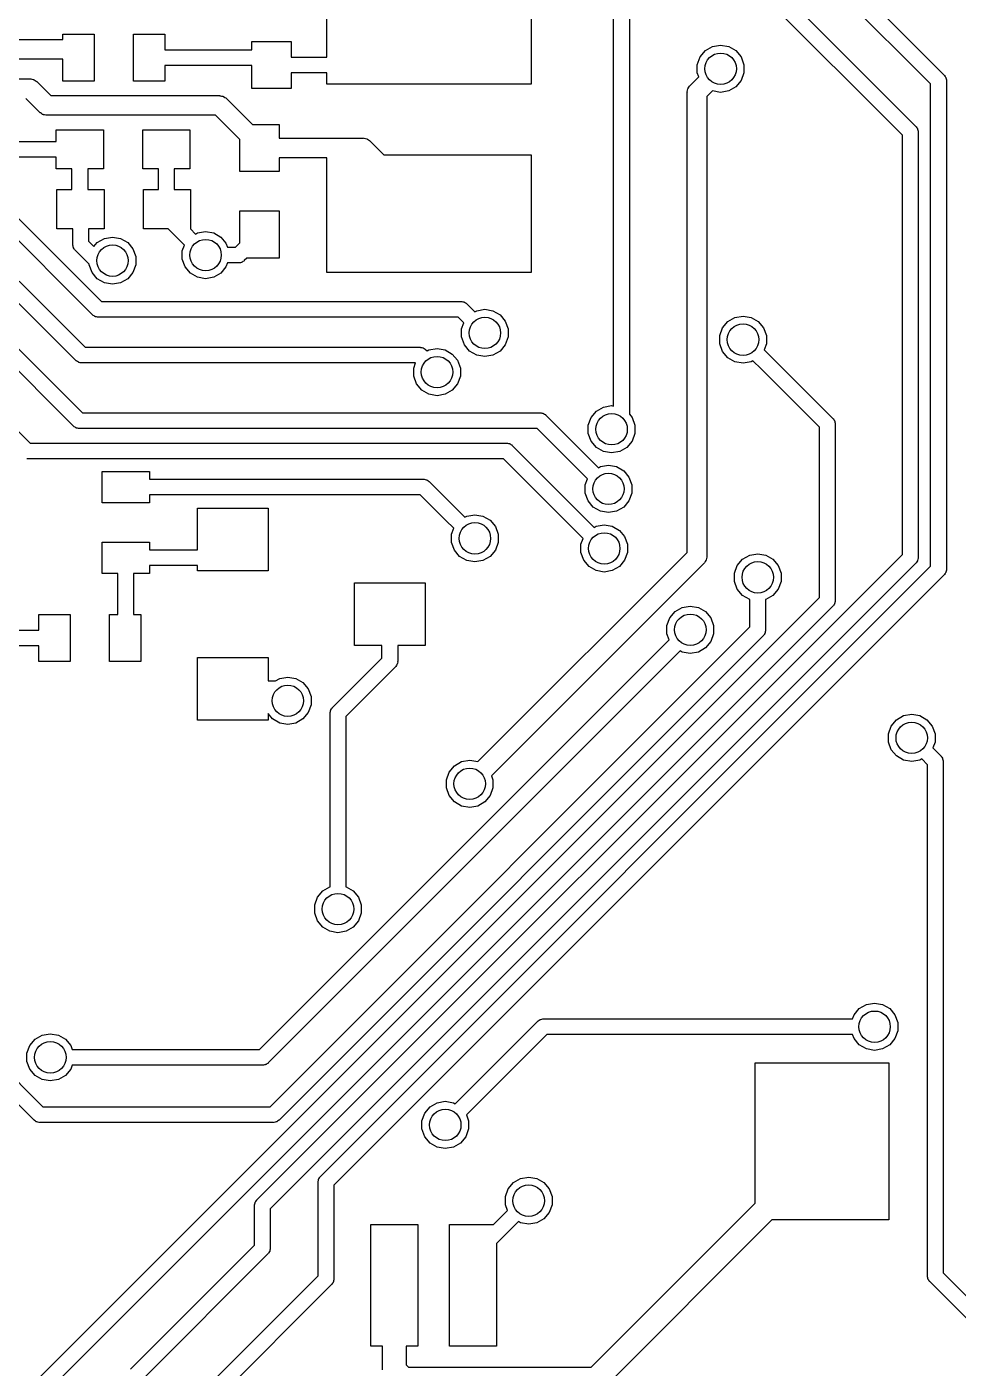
# Model space of a CAD drawing. Extents: x 85.4 to 167.1, y -165.3 to -88.8.
# Drawn here: x 137.39 to 149.25, y -123.21 to -106.13 of the extents above; entities that cross this region are included whole.
import ezdxf

# ---------------------------------------------------------------- set-up
doc = ezdxf.new("R2010")
doc.units = 0
doc.header["$MEASUREMENT"] = 0
doc.layers.add('BLACK', color=7, linetype='CONTINUOUS')

msp = doc.modelspace()

# ---------------------------------------------------------------- linework, layer by layer
at = {"layer": 'Black'}
for p, q in [((143.695, -101.363), (149.074, -106.742)), ((148.903, -106.854), (143.554, -101.505)), ((143.826, -102.507), (148.714, -107.396)), ((148.543, -107.508), (143.685, -102.649)), ((141.215, -106.513), (141.215, -105.357)), ((143.815, -105.357), (143.815, -106.857)), ((144.867, -110.956), (144.867, -106.005)), ((145.067, -105.963), (145.067, -111.06)), ((137.852, -106.289), (137.852, -106.22)), ((137.852, -106.22), (138.252, -106.22)), ((138.252, -106.22), (138.252, -106.82)), ((138.752, -106.82), (138.752, -106.22)), ((138.752, -106.22), (139.152, -106.22)), ((139.152, -106.22), (139.152, -106.42)), ((136.559, -106.289), (137.852, -106.289)), ((140.259, -106.42), (140.259, -106.313)), ((140.259, -106.313), (140.759, -106.313)), ((140.759, -106.313), (140.759, -106.513)), ((146.035, -106.431), (146.126, -106.379)), ((146.126, -106.379), (146.229, -106.361)), ((146.229, -106.361), (146.332, -106.379)), ((146.332, -106.379), (146.423, -106.431)), ((137.852, -106.539), (136.559, -106.539)), ((137.852, -106.82), (137.852, -106.539)), ((139.152, -106.42), (140.259, -106.42)), ((140.759, -106.513), (141.215, -106.513)), ((145.932, -106.61), (145.968, -106.512)), ((145.968, -106.512), (146.035, -106.431)), ((146.423, -106.431), (146.49, -106.512)), ((146.49, -106.512), (146.526, -106.61)), ((140.259, -106.62), (139.152, -106.62)), ((139.152, -106.62), (139.152, -106.82)), ((140.259, -106.913), (140.259, -106.62)), ((141.215, -106.713), (140.759, -106.713)), ((140.759, -106.713), (140.759, -106.913)), ((141.215, -106.857), (141.215, -106.713)), ((145.932, -106.714), (145.932, -106.61)), ((145.95, -106.764), (145.932, -106.714)), ((146.526, -106.714), (146.49, -106.813)), ((146.526, -106.61), (146.526, -106.714)), ((136.559, -106.789), (137.434, -106.789)), ((137.434, -106.789), (137.439, -106.79)), ((137.439, -106.79), (137.445, -106.79)), ((137.445, -106.79), (137.46, -106.794)), ((137.46, -106.794), (137.476, -106.797)), ((137.476, -106.797), (137.481, -106.8)), ((137.481, -106.8), (137.487, -106.801)), ((137.487, -106.801), (137.5, -106.81)), ((137.5, -106.81), (137.514, -106.819)), ((137.514, -106.819), (137.518, -106.823)), ((137.518, -106.823), (137.522, -106.826)), ((137.522, -106.826), (137.701, -107.004)), ((138.252, -106.82), (137.852, -106.82)), ((139.152, -106.82), (138.752, -106.82)), ((143.815, -106.857), (141.215, -106.857)), ((145.814, -106.915), (145.816, -106.909)), ((145.816, -106.909), (145.825, -106.896)), ((145.825, -106.896), (145.833, -106.882)), ((145.833, -106.882), (145.837, -106.878)), ((145.837, -106.878), (145.841, -106.874)), ((145.841, -106.874), (145.95, -106.764)), ((146.423, -106.893), (146.332, -106.945)), ((146.49, -106.813), (146.423, -106.893)), ((148.903, -112.995), (148.903, -106.854)), ((149.074, -106.742), (149.077, -106.746)), ((149.077, -106.746), (149.08, -106.748)), ((149.08, -106.748), (149.087, -106.76)), ((149.087, -106.76), (149.094, -106.771)), ((149.094, -106.771), (149.095, -106.775)), ((149.095, -106.775), (149.097, -106.779)), ((149.097, -106.779), (149.1, -106.791)), ((149.1, -106.791), (149.103, -106.804)), ((149.103, -106.804), (149.103, -106.808)), ((149.103, -106.808), (149.103, -106.813)), ((149.103, -106.813), (149.103, -113.036)), ((137.56, -107.218), (137.382, -107.039)), ((137.701, -107.004), (139.848, -107.004)), ((139.848, -107.004), (139.854, -107.005)), ((139.854, -107.005), (139.859, -107.005)), ((139.859, -107.005), (139.875, -107.009)), ((139.875, -107.009), (139.891, -107.012)), ((139.891, -107.012), (139.896, -107.015)), ((139.896, -107.015), (139.901, -107.016)), ((139.901, -107.016), (139.915, -107.026)), ((139.915, -107.026), (139.929, -107.034)), ((139.929, -107.034), (139.932, -107.038)), ((139.932, -107.038), (139.937, -107.041)), ((139.937, -107.041), (140.267, -107.372)), ((140.759, -106.913), (140.259, -106.913)), ((145.804, -106.951), (145.809, -106.935)), ((145.805, -106.957), (145.804, -106.951)), ((145.804, -106.962), (145.805, -106.957)), ((145.804, -112.819), (145.804, -106.962)), ((145.809, -106.935), (145.812, -106.919)), ((145.812, -106.919), (145.814, -106.915)), ((146.124, -106.944), (146.054, -107.014)), ((146.054, -107.014), (146.054, -112.871)), ((146.126, -106.945), (146.124, -106.944)), ((146.229, -106.963), (146.126, -106.945)), ((146.332, -106.945), (146.229, -106.963)), ((137.565, -107.221), (137.56, -107.218)), ((137.569, -107.225), (137.565, -107.221)), ((137.583, -107.233), (137.569, -107.225)), ((137.596, -107.243), (137.583, -107.233)), ((137.601, -107.244), (137.596, -107.243)), ((137.606, -107.247), (137.601, -107.244)), ((137.622, -107.25), (137.606, -107.247)), ((137.638, -107.254), (137.622, -107.25)), ((137.643, -107.254), (137.638, -107.254)), ((137.649, -107.254), (137.643, -107.254)), ((139.797, -107.254), (137.649, -107.254)), ((140.106, -107.564), (139.797, -107.254)), ((140.267, -107.372), (140.606, -107.372)), ((140.606, -107.372), (140.606, -107.547)), ((148.714, -107.396), (148.717, -107.399)), ((148.717, -107.399), (148.72, -107.402)), ((148.72, -107.402), (148.727, -107.413)), ((148.727, -107.413), (148.734, -107.424)), ((137.074, -107.588), (137.57, -107.588)), ((137.57, -107.588), (137.77, -107.588)), ((137.77, -107.438), (138.37, -107.438)), ((137.77, -107.588), (137.77, -107.438)), ((138.37, -107.438), (138.37, -107.938)), ((138.87, -107.938), (138.87, -107.438)), ((138.87, -107.438), (139.47, -107.438)), ((139.47, -107.438), (139.47, -107.938)), ((140.106, -107.972), (140.106, -107.564)), ((140.606, -107.547), (141.68, -107.547)), ((141.68, -107.547), (141.685, -107.548)), ((141.685, -107.548), (141.691, -107.547)), ((141.691, -107.547), (141.707, -107.551)), ((141.707, -107.551), (141.723, -107.554)), ((141.723, -107.554), (141.727, -107.557)), ((141.727, -107.557), (141.733, -107.558)), ((141.733, -107.558), (141.746, -107.568)), ((141.746, -107.568), (141.76, -107.576)), ((141.76, -107.576), (141.764, -107.58)), ((141.764, -107.58), (141.768, -107.583)), ((141.768, -107.583), (141.942, -107.757)), ((148.543, -112.846), (148.543, -107.508)), ((148.734, -107.424), (148.735, -107.428)), ((148.735, -107.428), (148.737, -107.432)), ((148.737, -107.432), (148.74, -107.445)), ((148.74, -107.445), (148.743, -107.458)), ((148.743, -107.458), (148.743, -107.462)), ((148.743, -107.462), (148.743, -107.466)), ((148.743, -107.466), (148.743, -112.887)), ((141.942, -107.757), (143.815, -107.757)), ((143.815, -107.757), (143.815, -109.257)), ((137.57, -107.788), (137.033, -107.788)), ((137.77, -107.788), (137.57, -107.788)), ((137.77, -107.938), (137.77, -107.788)), ((141.215, -107.797), (140.606, -107.797)), ((140.606, -107.797), (140.606, -107.972)), ((141.215, -109.257), (141.215, -107.797)), ((137.97, -107.938), (137.77, -107.938)), ((137.97, -108.2), (137.97, -107.938)), ((138.37, -107.938), (138.17, -107.938)), ((138.17, -107.938), (138.17, -108.2)), ((139.07, -107.938), (138.87, -107.938)), ((139.07, -108.2), (139.07, -107.938)), ((139.47, -107.938), (139.27, -107.938)), ((139.27, -107.938), (139.27, -108.2)), ((140.606, -107.972), (140.106, -107.972)), ((137.779, -108.7), (137.779, -108.2)), ((137.779, -108.2), (137.97, -108.2)), ((138.17, -108.2), (138.379, -108.2)), ((138.379, -108.2), (138.379, -108.7)), ((138.879, -108.7), (138.879, -108.2)), ((138.879, -108.2), (139.07, -108.2)), ((139.27, -108.2), (139.479, -108.2)), ((139.479, -108.2), (139.479, -108.7)), ((137.064, -108.344), (138.345, -109.625)), ((138.233, -109.796), (136.952, -108.514)), ((140.106, -108.88), (140.106, -108.472)), ((140.106, -108.472), (140.606, -108.472)), ((140.606, -108.472), (140.606, -109.072)), ((137.979, -108.7), (137.779, -108.7)), ((137.979, -108.9), (137.979, -108.7)), ((138.379, -108.7), (138.179, -108.7)), ((138.179, -108.7), (138.179, -108.859)), ((139.195, -108.7), (138.879, -108.7)), ((139.402, -108.907), (139.195, -108.7)), ((139.479, -108.7), (139.478, -108.7)), ((139.478, -108.7), (139.543, -108.766)), ((139.543, -108.766), (139.568, -108.751)), ((139.568, -108.751), (139.671, -108.733)), ((139.671, -108.733), (139.774, -108.751)), ((139.774, -108.751), (139.864, -108.804)), ((137.98, -108.905), (137.979, -108.9)), ((137.98, -108.909), (137.98, -108.905)), ((137.983, -108.922), (137.98, -108.909)), ((137.985, -108.934), (137.983, -108.922)), ((137.988, -108.938), (137.985, -108.934)), ((137.989, -108.943), (137.988, -108.938)), ((137.996, -108.953), (137.989, -108.943)), ((138.003, -108.965), (137.996, -108.953)), ((138.179, -108.859), (138.248, -108.927)), ((138.248, -108.927), (138.292, -108.874)), ((138.292, -108.874), (138.383, -108.822)), ((138.383, -108.822), (138.486, -108.804)), ((138.486, -108.804), (138.589, -108.822)), ((138.589, -108.822), (138.679, -108.874)), ((138.679, -108.874), (138.746, -108.954)), ((138.746, -108.954), (138.782, -109.053)), ((139.374, -108.982), (139.402, -108.907)), ((139.864, -108.804), (139.931, -108.884)), ((139.931, -108.884), (139.95, -108.934)), ((139.95, -108.934), (140.052, -108.934)), ((140.052, -108.934), (140.106, -108.88)), ((138.006, -108.967), (138.003, -108.965)), ((138.009, -108.971), (138.006, -108.967)), ((138.189, -109.151), (138.009, -108.971)), ((138.782, -109.053), (138.782, -109.157)), ((139.374, -109.087), (139.374, -108.982)), ((139.41, -109.185), (139.374, -109.087)), ((140.115, -109.131), (140.102, -109.134)), ((140.128, -109.128), (140.115, -109.131)), ((140.132, -109.126), (140.128, -109.128)), ((140.136, -109.125), (140.132, -109.126)), ((140.147, -109.118), (140.136, -109.125)), ((140.158, -109.111), (140.147, -109.118)), ((140.161, -109.108), (140.158, -109.111)), ((140.164, -109.105), (140.161, -109.108)), ((140.198, -109.072), (140.164, -109.105)), ((140.606, -109.072), (140.198, -109.072)), ((136.259, -109.198), (138.104, -111.043)), ((138.189, -109.157), (138.189, -109.151)), ((138.225, -109.255), (138.189, -109.157)), ((138.292, -109.336), (138.225, -109.255)), ((138.746, -109.255), (138.679, -109.336)), ((138.782, -109.157), (138.746, -109.255)), ((139.477, -109.265), (139.41, -109.185)), ((139.568, -109.317), (139.477, -109.265)), ((139.864, -109.265), (139.774, -109.317)), ((139.931, -109.185), (139.864, -109.265)), ((139.95, -109.134), (139.931, -109.185)), ((140.094, -109.134), (139.95, -109.134)), ((140.098, -109.134), (140.094, -109.134)), ((140.102, -109.134), (140.098, -109.134)), ((143.815, -109.257), (141.215, -109.257)), ((137.991, -111.213), (136.088, -109.31)), ((137.296, -109.368), (138.137, -110.208)), ((138.383, -109.388), (138.292, -109.336)), ((138.486, -109.406), (138.383, -109.388)), ((138.589, -109.388), (138.486, -109.406)), ((138.679, -109.336), (138.589, -109.388)), ((139.671, -109.336), (139.568, -109.317)), ((139.774, -109.317), (139.671, -109.336)), ((138.024, -110.379), (137.154, -109.509)), ((138.345, -109.625), (142.927, -109.625)), ((142.927, -109.625), (142.931, -109.626)), ((142.931, -109.626), (142.935, -109.625)), ((142.935, -109.625), (142.948, -109.629)), ((142.948, -109.629), (142.961, -109.631)), ((142.961, -109.631), (142.965, -109.633)), ((142.965, -109.633), (142.969, -109.634)), ((142.969, -109.634), (142.98, -109.642)), ((142.98, -109.642), (142.991, -109.648)), ((135.704, -109.694), (137.439, -111.428)), ((138.237, -109.798), (138.233, -109.796)), ((138.24, -109.802), (138.237, -109.798)), ((138.251, -109.808), (138.24, -109.802)), ((138.262, -109.816), (138.251, -109.808)), ((142.991, -109.648), (142.994, -109.652)), ((142.994, -109.652), (142.997, -109.654)), ((142.997, -109.654), (143.099, -109.756)), ((143.099, -109.756), (143.124, -109.742)), ((143.124, -109.742), (143.227, -109.724)), ((143.227, -109.724), (143.33, -109.742)), ((143.33, -109.742), (143.42, -109.794)), ((143.42, -109.794), (143.487, -109.875)), ((146.411, -109.828), (146.514, -109.81)), ((146.514, -109.81), (146.617, -109.828)), ((138.266, -109.817), (138.262, -109.816)), ((138.27, -109.819), (138.266, -109.817)), ((138.283, -109.821), (138.27, -109.819)), ((138.295, -109.825), (138.283, -109.821)), ((138.3, -109.824), (138.295, -109.825)), ((138.304, -109.825), (138.3, -109.824)), ((142.885, -109.825), (138.304, -109.825)), ((142.958, -109.897), (142.885, -109.825)), ((142.93, -109.973), (142.958, -109.897)), ((142.93, -110.077), (142.93, -109.973)), ((143.487, -109.875), (143.523, -109.973)), ((143.523, -109.973), (143.523, -110.077)), ((146.217, -110.059), (146.253, -109.961)), ((146.253, -109.961), (146.32, -109.881)), ((146.32, -109.881), (146.411, -109.828)), ((146.617, -109.828), (146.708, -109.881)), ((146.708, -109.881), (146.775, -109.961)), ((146.775, -109.961), (146.811, -110.059)), ((142.966, -110.176), (142.93, -110.077)), ((143.523, -110.077), (143.487, -110.176)), ((146.217, -110.164), (146.217, -110.059)), ((146.811, -110.059), (146.811, -110.164)), ((138.137, -110.208), (142.402, -110.208)), ((142.402, -110.208), (142.407, -110.209)), ((142.407, -110.209), (142.411, -110.209)), ((142.411, -110.209), (142.424, -110.212)), ((142.424, -110.212), (142.436, -110.214)), ((142.436, -110.214), (142.44, -110.217)), ((142.44, -110.217), (142.445, -110.218)), ((142.445, -110.218), (142.455, -110.225)), ((142.455, -110.225), (142.467, -110.232)), ((142.467, -110.232), (142.469, -110.235)), ((142.469, -110.235), (142.473, -110.238)), ((142.473, -110.238), (142.491, -110.255)), ((142.491, -110.255), (142.515, -110.241)), ((142.515, -110.241), (142.618, -110.223)), ((142.618, -110.223), (142.721, -110.241)), ((142.721, -110.241), (142.812, -110.294)), ((142.812, -110.294), (142.879, -110.374)), ((143.033, -110.256), (142.966, -110.176)), ((143.124, -110.308), (143.033, -110.256)), ((143.227, -110.326), (143.124, -110.308)), ((143.33, -110.308), (143.227, -110.326)), ((143.42, -110.256), (143.33, -110.308)), ((143.487, -110.176), (143.42, -110.256)), ((146.253, -110.262), (146.217, -110.164)), ((146.32, -110.342), (146.253, -110.262)), ((146.811, -110.164), (146.783, -110.239)), ((146.783, -110.239), (146.885, -110.341)), ((138.028, -110.382), (138.024, -110.379)), ((138.031, -110.385), (138.028, -110.382)), ((138.042, -110.391), (138.031, -110.385)), ((138.053, -110.399), (138.042, -110.391)), ((138.057, -110.4), (138.053, -110.399)), ((138.061, -110.402), (138.057, -110.4)), ((138.074, -110.405), (138.061, -110.402)), ((138.086, -110.408), (138.074, -110.405)), ((138.091, -110.408), (138.086, -110.408)), ((138.095, -110.408), (138.091, -110.408)), ((142.345, -110.408), (138.095, -110.408)), ((142.322, -110.472), (142.345, -110.408)), ((142.322, -110.577), (142.322, -110.472)), ((142.879, -110.374), (142.915, -110.472)), ((142.915, -110.472), (142.915, -110.577)), ((146.411, -110.394), (146.32, -110.342)), ((146.514, -110.412), (146.411, -110.394)), ((146.617, -110.394), (146.514, -110.412)), ((146.641, -110.38), (146.617, -110.394)), ((146.743, -110.482), (146.641, -110.38)), ((147.487, -111.226), (146.743, -110.482)), ((146.743, -110.482), (146.743, -110.482)), ((146.885, -110.341), (146.885, -110.341)), ((146.885, -110.341), (147.658, -111.114)), ((142.357, -110.675), (142.322, -110.577)), ((142.915, -110.577), (142.879, -110.675)), ((142.425, -110.755), (142.357, -110.675)), ((142.515, -110.807), (142.425, -110.755)), ((142.618, -110.825), (142.515, -110.807)), ((142.721, -110.807), (142.618, -110.825)), ((142.812, -110.755), (142.721, -110.807)), ((142.879, -110.675), (142.812, -110.755)), ((144.647, -111.022), (144.738, -110.969)), ((144.738, -110.969), (144.841, -110.951)), ((144.841, -110.951), (144.867, -110.956)), ((138.104, -111.043), (143.933, -111.043)), ((143.933, -111.043), (143.937, -111.043)), ((143.937, -111.043), (143.942, -111.043)), ((143.942, -111.043), (143.954, -111.046)), ((143.954, -111.046), (143.967, -111.049)), ((143.967, -111.049), (143.971, -111.051)), ((143.971, -111.051), (143.975, -111.052)), ((143.975, -111.052), (143.986, -111.06)), ((143.986, -111.06), (143.997, -111.066)), ((143.997, -111.066), (144, -111.069)), ((144, -111.069), (144.004, -111.072)), ((144.004, -111.072), (144.674, -111.742)), ((144.544, -111.2), (144.58, -111.102)), ((144.58, -111.102), (144.647, -111.022)), ((145.067, -111.06), (145.102, -111.102)), ((145.102, -111.102), (145.138, -111.2)), ((147.658, -111.114), (147.66, -111.117)), ((147.66, -111.117), (147.664, -111.12)), ((147.664, -111.12), (147.67, -111.131)), ((147.67, -111.131), (147.678, -111.142)), ((147.678, -111.142), (147.679, -111.146)), ((147.679, -111.146), (147.681, -111.15)), ((147.681, -111.15), (147.683, -111.163)), ((147.683, -111.163), (147.687, -111.176)), ((147.687, -111.176), (147.686, -111.18)), ((147.686, -111.18), (147.687, -111.184)), ((137.995, -111.216), (137.991, -111.213)), ((137.998, -111.219), (137.995, -111.216)), ((138.009, -111.226), (137.998, -111.219)), ((138.02, -111.233), (138.009, -111.226)), ((138.024, -111.234), (138.02, -111.233)), ((138.028, -111.237), (138.024, -111.234)), ((138.041, -111.239), (138.028, -111.237)), ((138.053, -111.242), (138.041, -111.239)), ((138.058, -111.242), (138.053, -111.242)), ((138.062, -111.243), (138.058, -111.242)), ((143.891, -111.243), (138.062, -111.243)), ((144.532, -111.884), (143.891, -111.243)), ((144.544, -111.305), (144.544, -111.2)), ((144.58, -111.403), (144.544, -111.305)), ((145.138, -111.305), (145.102, -111.403)), ((145.138, -111.2), (145.138, -111.305)), ((147.487, -113.393), (147.487, -111.226)), ((147.687, -111.184), (147.687, -113.434)), ((137.439, -111.428), (143.505, -111.428)), ((143.505, -111.428), (143.51, -111.429)), ((143.51, -111.429), (143.514, -111.428)), ((143.514, -111.428), (143.527, -111.432)), ((143.527, -111.432), (143.539, -111.434)), ((143.539, -111.434), (143.543, -111.436)), ((143.543, -111.436), (143.548, -111.437)), ((143.548, -111.437), (143.558, -111.445)), ((143.558, -111.445), (143.57, -111.451)), ((143.57, -111.451), (143.572, -111.455)), ((143.572, -111.455), (143.576, -111.457)), ((143.576, -111.457), (144.517, -112.399)), ((144.647, -111.483), (144.58, -111.403)), ((144.738, -111.535), (144.647, -111.483)), ((145.035, -111.483), (144.944, -111.535)), ((145.102, -111.403), (145.035, -111.483)), ((137.397, -111.628), (137.393, -111.627)), ((143.464, -111.628), (137.397, -111.628)), ((144.376, -112.54), (143.464, -111.628)), ((144.841, -111.554), (144.738, -111.535)), ((144.944, -111.535), (144.841, -111.554)), ((138.355, -112.188), (138.355, -111.788)), ((138.355, -111.788), (138.955, -111.788)), ((138.955, -111.788), (138.955, -111.888)), ((144.674, -111.742), (144.698, -111.728)), ((144.698, -111.728), (144.801, -111.71)), ((144.801, -111.71), (144.904, -111.728)), ((144.904, -111.728), (144.995, -111.781)), ((144.995, -111.781), (145.062, -111.861)), ((145.062, -111.861), (145.098, -111.959)), ((138.955, -111.888), (142.447, -111.888)), ((142.447, -111.888), (142.451, -111.889)), ((142.451, -111.889), (142.455, -111.888)), ((142.455, -111.888), (142.468, -111.892)), ((142.468, -111.892), (142.481, -111.894)), ((142.481, -111.894), (142.485, -111.896)), ((142.485, -111.896), (142.489, -111.897)), ((142.489, -111.897), (142.5, -111.905)), ((142.5, -111.905), (142.511, -111.911)), ((142.511, -111.911), (142.514, -111.915)), ((142.514, -111.915), (142.517, -111.917)), ((142.517, -111.917), (142.871, -112.27)), ((144.505, -111.959), (144.532, -111.884)), ((144.505, -112.064), (144.505, -111.959)), ((145.098, -111.959), (145.098, -112.064)), ((138.955, -112.188), (138.355, -112.188)), ((142.405, -112.088), (138.955, -112.088)), ((138.955, -112.088), (138.955, -112.188)), ((142.729, -112.412), (142.405, -112.088)), ((144.541, -112.162), (144.505, -112.064)), ((144.608, -112.242), (144.541, -112.162)), ((145.062, -112.162), (144.995, -112.242)), ((145.098, -112.064), (145.062, -112.162)), ((139.567, -112.788), (139.567, -112.256)), ((139.567, -112.256), (140.467, -112.256)), ((140.467, -112.256), (140.467, -113.056)), ((142.871, -112.27), (142.871, -112.27)), ((142.871, -112.27), (142.972, -112.372)), ((142.972, -112.372), (142.997, -112.358)), ((142.997, -112.358), (143.1, -112.34)), ((143.1, -112.34), (143.203, -112.358)), ((143.203, -112.358), (143.293, -112.41)), ((144.698, -112.294), (144.608, -112.242)), ((144.801, -112.313), (144.698, -112.294)), ((144.904, -112.294), (144.801, -112.313)), ((144.995, -112.242), (144.904, -112.294)), ((142.831, -112.513), (142.729, -112.412)), ((142.729, -112.412), (142.729, -112.412)), ((142.803, -112.589), (142.831, -112.513)), ((143.293, -112.41), (143.361, -112.491)), ((143.361, -112.491), (143.396, -112.589)), ((144.477, -112.642), (144.376, -112.54)), ((144.517, -112.399), (144.619, -112.501)), ((144.619, -112.501), (144.644, -112.486)), ((144.644, -112.486), (144.747, -112.468)), ((144.747, -112.468), (144.85, -112.486)), ((144.85, -112.486), (144.94, -112.539)), ((144.94, -112.539), (145.007, -112.619)), ((138.355, -113.088), (138.355, -112.688)), ((138.355, -112.688), (138.955, -112.688)), ((138.955, -112.688), (138.955, -112.788)), ((142.803, -112.693), (142.803, -112.589)), ((142.839, -112.792), (142.803, -112.693)), ((143.396, -112.693), (143.361, -112.792)), ((143.396, -112.589), (143.396, -112.693)), ((144.45, -112.717), (144.477, -112.642)), ((144.45, -112.822), (144.45, -112.717)), ((145.007, -112.619), (145.043, -112.717)), ((145.043, -112.717), (145.043, -112.822)), ((138.955, -112.788), (139.567, -112.788)), ((140.324, -121.065), (148.543, -112.846)), ((142.906, -112.872), (142.839, -112.792)), ((142.997, -112.924), (142.906, -112.872)), ((143.293, -112.872), (143.203, -112.924)), ((143.245, -115.378), (145.804, -112.819)), ((143.361, -112.792), (143.293, -112.872)), ((144.486, -112.92), (144.45, -112.822)), ((145.043, -112.822), (145.007, -112.92)), ((146.053, -112.882), (146.049, -112.898)), ((146.054, -112.871), (146.053, -112.876)), ((146.053, -112.876), (146.053, -112.882)), ((146.508, -112.906), (146.599, -112.854)), ((146.599, -112.854), (146.702, -112.836)), ((146.702, -112.836), (146.805, -112.854)), ((146.805, -112.854), (146.895, -112.906)), ((148.743, -112.887), (148.743, -112.891)), ((139.567, -112.988), (138.955, -112.988)), ((138.955, -112.988), (138.955, -113.088)), ((139.567, -113.056), (139.567, -112.988)), ((140.467, -113.056), (139.567, -113.056)), ((148.714, -112.958), (140.495, -121.177)), ((141.133, -120.765), (148.903, -112.995)), ((143.1, -112.942), (142.997, -112.924)), ((143.203, -112.924), (143.1, -112.942)), ((146.017, -112.959), (143.422, -115.555)), ((144.553, -113), (144.486, -112.92)), ((144.644, -113.052), (144.553, -113)), ((144.747, -113.071), (144.644, -113.052)), ((144.85, -113.052), (144.747, -113.071)), ((144.94, -113), (144.85, -113.052)), ((145.007, -112.92), (144.94, -113)), ((146.021, -112.955), (146.017, -112.959)), ((146.025, -112.951), (146.021, -112.955)), ((146.033, -112.937), (146.025, -112.951)), ((146.042, -112.924), (146.033, -112.937)), ((146.044, -112.918), (146.042, -112.924)), ((146.046, -112.914), (146.044, -112.918)), ((146.049, -112.898), (146.046, -112.914)), ((146.405, -113.085), (146.441, -112.987)), ((146.441, -112.987), (146.508, -112.906)), ((146.895, -112.906), (146.962, -112.987)), ((146.962, -112.987), (146.998, -113.085)), ((148.717, -112.954), (148.714, -112.958)), ((148.72, -112.951), (148.717, -112.954)), ((148.727, -112.94), (148.72, -112.951)), ((148.734, -112.929), (148.727, -112.94)), ((148.735, -112.925), (148.734, -112.929)), ((148.737, -112.921), (148.735, -112.925)), ((148.74, -112.908), (148.737, -112.921)), ((148.743, -112.896), (148.74, -112.908)), ((148.743, -112.891), (148.743, -112.896)), ((149.1, -113.057), (149.097, -113.07)), ((149.103, -113.045), (149.1, -113.057)), ((149.103, -113.036), (149.103, -113.04)), ((149.103, -113.04), (149.103, -113.045)), ((138.555, -113.088), (138.355, -113.088)), ((138.555, -113.611), (138.555, -113.088)), ((138.955, -113.088), (138.755, -113.088)), ((138.755, -113.088), (138.755, -113.611)), ((149.074, -113.107), (141.304, -120.877)), ((141.567, -114.006), (141.567, -113.206)), ((141.567, -113.206), (142.467, -113.206)), ((142.467, -113.206), (142.467, -114.006)), ((146.405, -113.189), (146.405, -113.085)), ((146.441, -113.288), (146.405, -113.189)), ((146.998, -113.189), (146.962, -113.288)), ((146.998, -113.085), (146.998, -113.189)), ((149.077, -113.103), (149.074, -113.107)), ((149.08, -113.1), (149.077, -113.103)), ((149.087, -113.089), (149.08, -113.1)), ((149.094, -113.078), (149.087, -113.089)), ((149.095, -113.074), (149.094, -113.078)), ((149.097, -113.07), (149.095, -113.074)), ((137.41, -123.469), (147.487, -113.393)), ((146.508, -113.368), (146.441, -113.288)), ((146.599, -113.42), (146.508, -113.368)), ((146.895, -113.368), (146.805, -113.42)), ((146.962, -113.288), (146.895, -113.368)), ((147.658, -113.505), (137.581, -123.582)), ((145.649, -113.574), (145.74, -113.522)), ((145.74, -113.522), (145.843, -113.503)), ((145.843, -113.503), (145.946, -113.522)), ((145.946, -113.522), (146.036, -113.574)), ((146.602, -113.421), (146.599, -113.42)), ((146.602, -113.561), (146.602, -113.421)), ((146.602, -113.769), (146.602, -113.561)), ((146.805, -113.42), (146.802, -113.421)), ((146.802, -113.421), (146.802, -113.561)), ((146.802, -113.561), (146.802, -113.811)), ((147.66, -113.501), (147.658, -113.505)), ((147.664, -113.499), (147.66, -113.501)), ((147.67, -113.487), (147.664, -113.499)), ((147.678, -113.477), (147.67, -113.487)), ((147.679, -113.472), (147.678, -113.477)), ((147.681, -113.468), (147.679, -113.472)), ((147.683, -113.456), (147.681, -113.468)), ((147.687, -113.443), (147.683, -113.456)), ((147.687, -113.434), (147.686, -113.439)), ((147.686, -113.439), (147.687, -113.443)), ((137.547, -113.811), (137.547, -113.611)), ((137.547, -113.611), (137.947, -113.611)), ((137.947, -113.611), (137.947, -114.211)), ((138.447, -114.211), (138.447, -113.611)), ((138.447, -113.611), (138.555, -113.611)), ((138.755, -113.611), (138.847, -113.611)), ((138.847, -113.611), (138.847, -114.211)), ((145.546, -113.752), (145.582, -113.654)), ((145.582, -113.654), (145.649, -113.574)), ((146.036, -113.574), (146.104, -113.654)), ((146.104, -113.654), (146.139, -113.752)), ((137.225, -113.811), (137.547, -113.811)), ((140.494, -119.877), (146.602, -113.769)), ((146.772, -113.881), (140.606, -120.048)), ((145.546, -113.857), (145.546, -113.752)), ((145.574, -113.932), (145.546, -113.857)), ((146.139, -113.857), (146.104, -113.955)), ((146.139, -113.752), (146.139, -113.857)), ((146.775, -113.878), (146.772, -113.881)), ((146.778, -113.875), (146.775, -113.878)), ((146.785, -113.864), (146.778, -113.875)), ((146.792, -113.853), (146.785, -113.864)), ((146.793, -113.849), (146.792, -113.853)), ((146.796, -113.845), (146.793, -113.849)), ((146.798, -113.832), (146.796, -113.845)), ((146.801, -113.819), (146.798, -113.832)), ((146.802, -113.811), (146.801, -113.815)), ((146.801, -113.815), (146.801, -113.819)), ((137.547, -114.011), (137.266, -114.011)), ((137.547, -114.211), (137.547, -114.011)), ((140.357, -119.149), (145.574, -113.932)), ((145.715, -114.073), (140.469, -119.32)), ((141.917, -114.006), (141.567, -114.006)), ((141.917, -114.165), (141.917, -114.006)), ((142.467, -114.006), (142.117, -114.006)), ((142.117, -114.006), (142.117, -114.206)), ((145.74, -114.088), (145.715, -114.073)), ((146.036, -114.035), (145.946, -114.088)), ((146.104, -113.955), (146.036, -114.035)), ((137.947, -114.211), (137.547, -114.211)), ((138.847, -114.211), (138.447, -114.211)), ((139.567, -114.956), (139.567, -114.156)), ((139.567, -114.156), (140.467, -114.156)), ((140.467, -114.156), (140.467, -114.456)), ((141.287, -114.795), (141.917, -114.165)), ((142.108, -114.249), (142.1, -114.259)), ((142.109, -114.244), (142.108, -114.249)), ((142.111, -114.241), (142.109, -114.244)), ((142.113, -114.228), (142.111, -114.241)), ((142.117, -114.215), (142.113, -114.228)), ((142.117, -114.206), (142.116, -114.211)), ((142.116, -114.211), (142.117, -114.215)), ((145.843, -114.106), (145.74, -114.088)), ((145.946, -114.088), (145.843, -114.106)), ((140.615, -114.426), (140.718, -114.408)), ((140.718, -114.408), (140.821, -114.426)), ((142.088, -114.277), (141.457, -114.908)), ((142.09, -114.274), (142.088, -114.277)), ((142.093, -114.271), (142.09, -114.274)), ((142.1, -114.259), (142.093, -114.271)), ((140.467, -114.456), (140.562, -114.456)), ((140.562, -114.456), (140.615, -114.426)), ((140.821, -114.426), (140.911, -114.478)), ((140.911, -114.478), (140.979, -114.558)), ((140.979, -114.558), (141.014, -114.656)), ((141.014, -114.761), (140.979, -114.859)), ((141.014, -114.656), (141.014, -114.761)), ((140.524, -114.939), (140.467, -114.871)), ((140.467, -114.871), (140.467, -114.956)), ((140.979, -114.859), (140.911, -114.939)), ((141.257, -114.866), (141.258, -114.862)), ((141.257, -117.077), (141.257, -114.866)), ((141.258, -114.857), (141.261, -114.845)), ((141.258, -114.862), (141.258, -114.857)), ((141.261, -114.845), (141.263, -114.832)), ((141.263, -114.832), (141.265, -114.828)), ((141.265, -114.828), (141.267, -114.824)), ((141.267, -114.824), (141.274, -114.813)), ((141.274, -114.813), (141.281, -114.802)), ((141.281, -114.802), (141.284, -114.799)), ((141.284, -114.799), (141.287, -114.795)), ((141.457, -114.908), (141.457, -117.077)), ((148.469, -114.951), (148.559, -114.898)), ((148.559, -114.898), (148.662, -114.88)), ((148.662, -114.88), (148.765, -114.898)), ((148.765, -114.898), (148.856, -114.951)), ((140.467, -114.956), (139.567, -114.956)), ((140.615, -114.992), (140.524, -114.939)), ((140.718, -115.01), (140.615, -114.992)), ((140.821, -114.992), (140.718, -115.01)), ((140.911, -114.939), (140.821, -114.992)), ((148.366, -115.129), (148.401, -115.031)), ((148.401, -115.031), (148.469, -114.951)), ((148.856, -114.951), (148.923, -115.031)), ((148.923, -115.031), (148.959, -115.129)), ((148.366, -115.234), (148.366, -115.129)), ((148.401, -115.332), (148.366, -115.234)), ((148.959, -115.234), (148.931, -115.309)), ((148.959, -115.129), (148.959, -115.234)), ((143.139, -115.484), (143.245, -115.378)), ((143.245, -115.378), (143.245, -115.378)), ((148.469, -115.412), (148.401, -115.332)), ((148.559, -115.464), (148.469, -115.412)), ((148.79, -115.45), (148.765, -115.464)), ((148.862, -115.523), (148.79, -115.45)), ((148.931, -115.309), (149.033, -115.411)), ((149.033, -115.411), (149.036, -115.414)), ((149.036, -115.414), (149.039, -115.417)), ((149.039, -115.417), (149.045, -115.428)), ((149.045, -115.428), (149.053, -115.439)), ((149.053, -115.439), (149.054, -115.443)), ((149.054, -115.443), (149.056, -115.447)), ((149.056, -115.447), (149.059, -115.46)), ((142.737, -115.714), (142.773, -115.616)), ((142.773, -115.616), (142.84, -115.536)), ((142.84, -115.536), (142.931, -115.483)), ((142.931, -115.483), (143.034, -115.465)), ((143.034, -115.465), (143.137, -115.483)), ((143.137, -115.483), (143.139, -115.484)), ((143.422, -115.555), (143.312, -115.665)), ((143.422, -115.555), (143.422, -115.555)), ((148.662, -115.482), (148.559, -115.464)), ((148.765, -115.464), (148.662, -115.482)), ((148.862, -122.034), (148.862, -115.523)), ((149.059, -115.46), (149.062, -115.473)), ((149.062, -115.473), (149.062, -115.477)), ((149.062, -115.477), (149.062, -115.481)), ((149.062, -115.481), (149.062, -121.993)), ((142.737, -115.819), (142.737, -115.714)), ((143.312, -115.665), (143.33, -115.714)), ((143.33, -115.714), (143.33, -115.819)), ((142.773, -115.917), (142.737, -115.819)), ((142.84, -115.997), (142.773, -115.917)), ((143.294, -115.917), (143.227, -115.997)), ((143.33, -115.819), (143.294, -115.917)), ((142.931, -116.049), (142.84, -115.997)), ((143.034, -116.067), (142.931, -116.049)), ((143.137, -116.049), (143.034, -116.067)), ((143.227, -115.997), (143.137, -116.049)), ((141.096, -117.21), (141.164, -117.13)), ((141.164, -117.13), (141.254, -117.078)), ((141.254, -117.078), (141.257, -117.077)), ((141.457, -117.077), (141.46, -117.078)), ((141.46, -117.078), (141.551, -117.13)), ((141.551, -117.13), (141.618, -117.21)), ((141.061, -117.308), (141.096, -117.21)), ((141.061, -117.413), (141.061, -117.308)), ((141.618, -117.21), (141.654, -117.308)), ((141.654, -117.308), (141.654, -117.413)), ((141.096, -117.511), (141.061, -117.413)), ((141.654, -117.413), (141.618, -117.511)), ((141.164, -117.591), (141.096, -117.511)), ((141.254, -117.644), (141.164, -117.591)), ((141.357, -117.662), (141.254, -117.644)), ((141.46, -117.644), (141.357, -117.662)), ((141.551, -117.591), (141.46, -117.644)), ((141.618, -117.511), (141.551, -117.591)), ((137.487, -120.048), (136.122, -118.683)), ((136.293, -118.571), (137.599, -119.877)), ((147.928, -118.708), (147.995, -118.628)), ((147.995, -118.628), (148.086, -118.576)), ((148.086, -118.576), (148.189, -118.558)), ((148.189, -118.558), (148.292, -118.576)), ((148.292, -118.576), (148.382, -118.628)), ((148.382, -118.628), (148.449, -118.708)), ((142.85, -119.84), (143.902, -118.788)), ((143.902, -118.788), (143.906, -118.785)), ((143.906, -118.785), (143.909, -118.782)), ((143.909, -118.782), (143.92, -118.776)), ((143.92, -118.776), (143.931, -118.768)), ((143.931, -118.768), (143.935, -118.767)), ((143.935, -118.767), (143.939, -118.765)), ((143.939, -118.765), (143.952, -118.762)), ((143.952, -118.762), (143.964, -118.759)), ((143.964, -118.759), (143.969, -118.759)), ((143.969, -118.759), (143.973, -118.759)), ((143.973, -118.759), (147.764, -118.759)), ((147.764, -118.759), (147.909, -118.759)), ((147.909, -118.759), (147.928, -118.708)), ((148.449, -118.708), (148.485, -118.806)), ((148.485, -118.806), (148.485, -118.911)), ((137.433, -119.098), (137.5, -119.018)), ((137.5, -119.018), (137.591, -118.966)), ((137.591, -118.966), (137.694, -118.948)), ((137.694, -118.948), (137.797, -118.966)), ((137.797, -118.966), (137.887, -119.018)), ((137.887, -119.018), (137.954, -119.098)), ((144.014, -118.959), (142.992, -119.981)), ((147.764, -118.959), (144.014, -118.959)), ((147.909, -118.959), (147.764, -118.959)), ((147.928, -119.009), (147.909, -118.959)), ((147.995, -119.089), (147.928, -119.009)), ((148.449, -119.009), (148.382, -119.089)), ((148.485, -118.911), (148.449, -119.009)), ((137.397, -119.197), (137.433, -119.098)), ((137.397, -119.301), (137.397, -119.197)), ((137.954, -119.098), (137.973, -119.149)), ((137.973, -119.149), (138.118, -119.149)), ((138.118, -119.149), (140.357, -119.149)), ((148.086, -119.142), (147.995, -119.089)), ((148.189, -119.16), (148.086, -119.142)), ((148.292, -119.142), (148.189, -119.16)), ((148.382, -119.089), (148.292, -119.142)), ((137.433, -119.4), (137.397, -119.301)), ((137.973, -119.349), (137.954, -119.4)), ((138.118, -119.349), (137.973, -119.349)), ((140.398, -119.349), (138.118, -119.349)), ((140.403, -119.348), (140.398, -119.349)), ((140.407, -119.349), (140.403, -119.348)), ((140.42, -119.345), (140.407, -119.349)), ((140.433, -119.343), (140.42, -119.345)), ((140.436, -119.341), (140.433, -119.343)), ((140.441, -119.34), (140.436, -119.341)), ((140.451, -119.332), (140.441, -119.34)), ((140.463, -119.326), (140.451, -119.332)), ((140.466, -119.322), (140.463, -119.326)), ((140.469, -119.32), (140.466, -119.322)), ((146.669, -121.107), (146.669, -119.319)), ((146.669, -119.319), (148.369, -119.319)), ((148.369, -119.319), (148.369, -121.319)), ((137.5, -119.48), (137.433, -119.4)), ((137.591, -119.532), (137.5, -119.48)), ((137.694, -119.55), (137.591, -119.532)), ((137.797, -119.532), (137.694, -119.55)), ((137.887, -119.48), (137.797, -119.532)), ((137.954, -119.4), (137.887, -119.48)), ((137.599, -119.877), (140.494, -119.877)), ((142.462, -119.959), (142.529, -119.878)), ((142.529, -119.878), (142.62, -119.826)), ((142.62, -119.826), (142.723, -119.808)), ((142.723, -119.808), (142.826, -119.826)), ((142.826, -119.826), (142.85, -119.84)), ((137.491, -120.05), (137.487, -120.048)), ((137.493, -120.054), (137.491, -120.05)), ((137.505, -120.06), (137.493, -120.054)), ((137.515, -120.068), (137.505, -120.06)), ((140.588, -120.06), (140.577, -120.068)), ((140.599, -120.054), (140.588, -120.06)), ((140.602, -120.05), (140.599, -120.054)), ((140.606, -120.048), (140.602, -120.05)), ((142.426, -120.057), (142.462, -119.959)), ((142.426, -120.161), (142.426, -120.057)), ((142.992, -119.981), (143.019, -120.057)), ((143.019, -120.057), (143.019, -120.161)), ((137.52, -120.069), (137.515, -120.068)), ((137.524, -120.071), (137.52, -120.069)), ((137.536, -120.073), (137.524, -120.071)), ((137.549, -120.077), (137.536, -120.073)), ((137.553, -120.076), (137.549, -120.077)), ((137.558, -120.077), (137.553, -120.076)), ((140.535, -120.077), (137.558, -120.077)), ((140.539, -120.076), (140.535, -120.077)), ((140.544, -120.077), (140.539, -120.076)), ((140.556, -120.073), (140.544, -120.077)), ((140.569, -120.071), (140.556, -120.073)), ((140.573, -120.069), (140.569, -120.071)), ((140.577, -120.068), (140.573, -120.069)), ((142.462, -120.26), (142.426, -120.161)), ((143.019, -120.161), (142.983, -120.26)), ((142.529, -120.34), (142.462, -120.26)), ((142.62, -120.392), (142.529, -120.34)), ((142.723, -120.41), (142.62, -120.392)), ((142.826, -120.392), (142.723, -120.41)), ((142.916, -120.34), (142.826, -120.392)), ((142.983, -120.26), (142.916, -120.34)), ((141.104, -120.827), (141.107, -120.815)), ((141.104, -120.832), (141.104, -120.827)), ((141.104, -120.836), (141.104, -120.832)), ((141.104, -122.031), (141.104, -120.836)), ((141.107, -120.815), (141.11, -120.802)), ((141.11, -120.802), (141.112, -120.798)), ((141.112, -120.798), (141.113, -120.794)), ((141.113, -120.794), (141.12, -120.783)), ((141.12, -120.783), (141.127, -120.772)), ((141.127, -120.772), (141.13, -120.769)), ((141.13, -120.769), (141.133, -120.765)), ((141.304, -120.877), (141.304, -122.072)), ((143.525, -120.924), (143.592, -120.843)), ((143.592, -120.843), (143.682, -120.791)), ((143.682, -120.791), (143.785, -120.773)), ((143.785, -120.773), (143.888, -120.791)), ((143.888, -120.791), (143.979, -120.843)), ((143.979, -120.843), (144.046, -120.924)), ((140.304, -121.093), (140.312, -121.083)), ((140.312, -121.083), (140.318, -121.071)), ((140.318, -121.071), (140.322, -121.069)), ((140.322, -121.069), (140.324, -121.065)), ((143.489, -121.022), (143.525, -120.924)), ((143.489, -121.126), (143.489, -121.022)), ((144.046, -120.924), (144.082, -121.022)), ((144.082, -121.022), (144.082, -121.126)), ((140.295, -121.127), (140.299, -121.114)), ((140.296, -121.131), (140.295, -121.127)), ((140.295, -121.136), (140.296, -121.131)), ((140.295, -121.64), (140.295, -121.136)), ((140.299, -121.114), (140.301, -121.102)), ((140.301, -121.102), (140.303, -121.098)), ((140.303, -121.098), (140.304, -121.093)), ((140.495, -121.177), (140.495, -121.681)), ((143.337, -121.376), (143.515, -121.198)), ((143.515, -121.198), (143.489, -121.126)), ((144.046, -121.225), (143.979, -121.305)), ((144.082, -121.126), (144.046, -121.225)), ((144.581, -123.195), (146.669, -121.107)), ((141.775, -122.926), (141.775, -121.376)), ((141.775, -121.376), (142.375, -121.376)), ((142.375, -121.376), (142.375, -122.926)), ((142.775, -122.926), (142.775, -121.376)), ((142.775, -121.376), (143.337, -121.376)), ((143.655, -121.341), (143.375, -121.621)), ((143.682, -121.357), (143.655, -121.341)), ((143.785, -121.375), (143.682, -121.357)), ((143.888, -121.357), (143.785, -121.375)), ((143.979, -121.305), (143.888, -121.357)), ((146.881, -121.319), (144.749, -123.451)), ((148.369, -121.319), (146.881, -121.319)), ((138.716, -123.218), (140.295, -121.64)), ((140.465, -121.752), (138.887, -123.33)), ((140.468, -121.748), (140.465, -121.752)), ((140.471, -121.745), (140.468, -121.748)), ((140.478, -121.734), (140.471, -121.745)), ((140.485, -121.723), (140.478, -121.734)), ((140.487, -121.719), (140.485, -121.723)), ((140.489, -121.715), (140.487, -121.719)), ((140.491, -121.702), (140.489, -121.715)), ((140.494, -121.69), (140.491, -121.702)), ((140.495, -121.681), (140.494, -121.685)), ((140.494, -121.685), (140.494, -121.69)), ((143.375, -121.621), (143.375, -122.926)), ((139.474, -123.66), (141.104, -122.031)), ((141.295, -122.11), (141.294, -122.115)), ((141.298, -122.106), (141.295, -122.11)), ((141.3, -122.094), (141.298, -122.106)), ((141.303, -122.081), (141.3, -122.094)), ((141.304, -122.072), (141.303, -122.077)), ((141.303, -122.077), (141.303, -122.081)), ((148.863, -122.038), (148.862, -122.034)), ((148.863, -122.043), (148.863, -122.038)), ((148.866, -122.055), (148.863, -122.043)), ((148.868, -122.068), (148.866, -122.055)), ((148.871, -122.072), (148.868, -122.068)), ((148.872, -122.076), (148.871, -122.072)), ((148.879, -122.087), (148.872, -122.076)), ((148.886, -122.098), (148.879, -122.087)), ((148.889, -122.101), (148.886, -122.098)), ((148.892, -122.105), (148.889, -122.101)), ((156.599, -129.812), (148.892, -122.105)), ((149.062, -121.993), (156.77, -129.7)), ((141.274, -122.143), (139.616, -123.801)), ((141.277, -122.139), (141.274, -122.143)), ((141.28, -122.137), (141.277, -122.139)), ((141.287, -122.125), (141.28, -122.137)), ((141.294, -122.115), (141.287, -122.125)), ((141.925, -122.926), (141.775, -122.926)), ((141.925, -123.226), (141.925, -122.926)), ((142.375, -122.926), (142.225, -122.926)), ((142.225, -122.926), (142.225, -123.164)), ((143.375, -122.926), (142.775, -122.926)), ((142.225, -123.164), (142.256, -123.195)), ((142.256, -123.195), (144.581, -123.195))]:
    msp.add_line(p, q, dxfattribs=at)
for centre in [(146.229, -106.662), (138.486, -109.105), (139.671, -109.034), (143.227, -110.025), (146.514, -110.111), (142.618, -110.524), (144.841, -111.252), (144.801, -112.011), (143.1, -112.641), (144.747, -112.769), (146.702, -113.137), (145.843, -113.805), (140.718, -114.709), (148.662, -115.181), (143.034, -115.766), (141.357, -117.361), (148.189, -118.859), (137.694, -119.249), (142.723, -120.109), (143.785, -121.074)]:
    msp.add_circle(centre, 0.2, dxfattribs=at)

doc.saveas('drawing.dxf')
